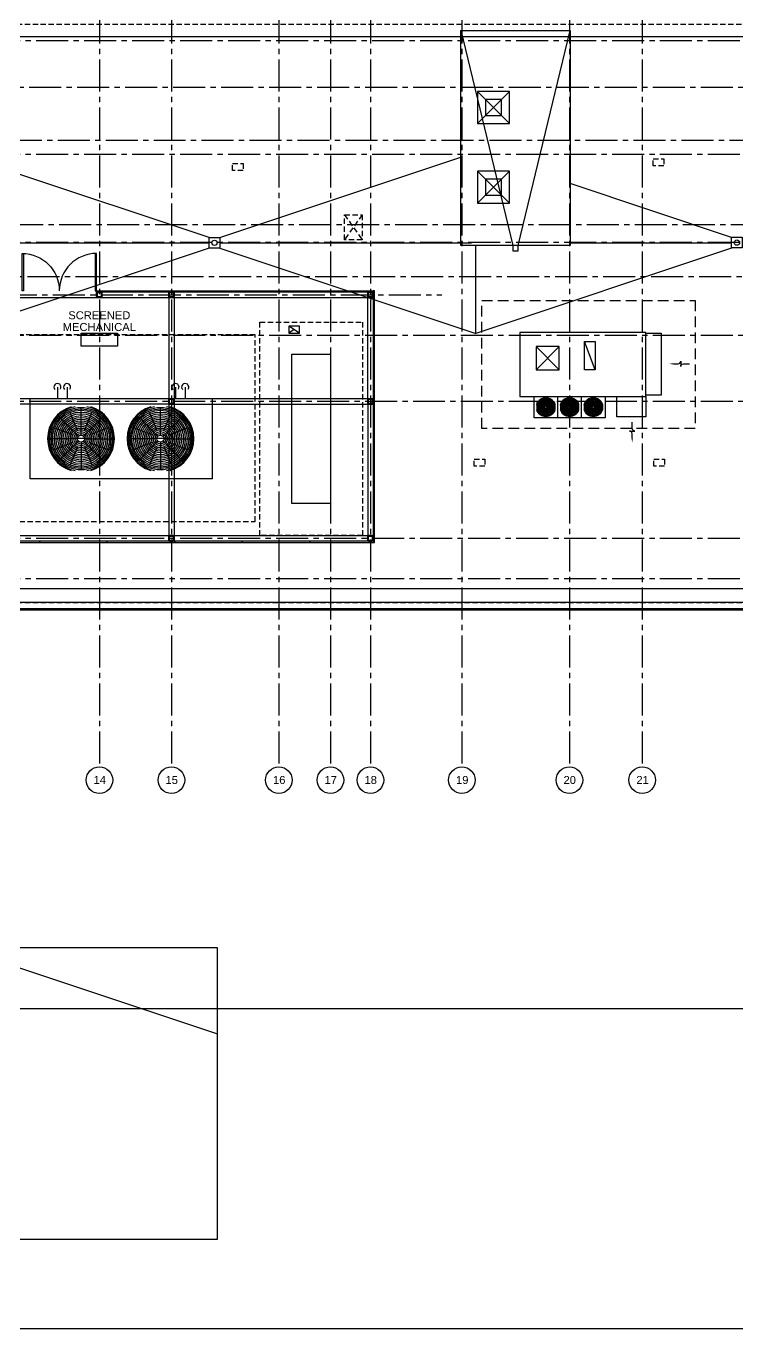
# Model space of a CAD drawing. Extents: x 30814 to 40048, y 0 to 3165.
# Drawn here: x 37404 to 38205, y 0 to 1466 of the extents above; entities that cross this region are included whole.
import ezdxf
from ezdxf.enums import TextEntityAlignment as Align

# ---------------------------------------------------------------- set-up
doc = ezdxf.new("R2010")
doc.units = 0
doc.header["$LTSCALE"] = 48
doc.header["$MEASUREMENT"] = 0
for name, pattern in [('CENTER2', [1.125, 0.75, -0.125, 0.125, -0.125]), ('HIDDEN', [0.375, 0.25, -0.125]), ('HIDDEN2', [0.1875, 0.125, -0.0625]), ('PHANTOM2', [1.25, 0.625, -0.125, 0.125, -0.125, 0.125, -0.125])]:
    doc.linetypes.add(name, pattern=pattern)
for name, color, linetype in [('_0_Objects', 8, 'Continuous'), ('A-Eqpm', 8, 'Continuous'), ('A-Grid(3-32)', 8, 'CENTER2'), ('A-HVAC', 8, 'HIDDEN2'), ('A-Roof-Below', 8, 'Continuous'), ('A-Roof-Drain', 8, 'Continuous'), ('A-Roof-Parapet', 8, 'Continuous'), ('A-Site-Element', 8, 'Continuous'), ('A-Site-Property', 8, 'PHANTOM2'), ('A-Tag-Rm(3-32)', 8, 'Continuous'), ('A-Wall-Full', 8, 'Continuous'), ('S-Grid-Iden', 8, 'Continuous')]:
    doc.layers.add(name, color=color, linetype=linetype)
doc.layers.add('A-ANNO-NPLT', color=8, linetype='Continuous', plot=False)
doc.layers.add('A-Detl-Hatch', color=8, linetype='Continuous', lineweight=18)
doc.layers.add('S-Detl-Wide', color=8, linetype='Continuous', lineweight=35)
doc.styles.get("Standard").update_dxf_attribs({"font": 'arial.ttf'})

# ---------------------------------------------------------------- blocks, each defined once
blk = doc.blocks.new('*U10')
at = {"layer": 'A-Detl-Hatch'}
h = blk.add_hatch(dxfattribs=at)
h.set_pattern_fill('ANSI32', color=256, scale=6, style=0)
h.set_pattern_definition([(45, (-3, 0), (-1.591, 1.591), []), (45, (-1.9393, 0), (-1.591, 1.591), [])])
edge = h.paths.add_edge_path(flags=16)
edge.add_line((-2, -0.5), (2, -0.5))
edge.add_arc((2, -1), 0.5, 0, 90, ccw=False)
edge.add_line((2.5, -1), (2.5, -5))
edge.add_arc((2, -5), 0.5, -90, 0, ccw=False)
edge.add_line((2, -5.5), (-2, -5.5))
edge.add_arc((-2, -5), 0.5, 180, 270, ccw=False)
edge.add_line((-2.5, -5), (-2.5, -1))
edge.add_arc((-2, -1), 0.5, 90, 180, ccw=False)
edge = h.paths.add_edge_path()
edge.add_line((-2, 0), (2, 0))
edge.add_arc((2, -1), 1, 0, 90, ccw=False)
edge.add_line((3, -1), (3, -5))
edge.add_arc((2, -5), 1, -90, 0, ccw=False)
edge.add_line((2, -6), (-2, -6))
edge.add_arc((-2, -5), 1, 180, 270, ccw=False)
edge.add_line((-3, -5), (-3, -1))
edge.add_arc((-2, -1), 1, 90, 180, ccw=False)
at = {"linetype": 'ByBlock'}
for points in [[(-2, 0), (2, 0, -0.414214), (3, -1), (3, -5, -0.414214), (2, -6), (-2, -6, -0.414214), (-3, -5), (-3, -1, -0.414214)], [(-2, -0.5), (2, -0.5, -0.414214), (2.5, -1), (2.5, -5, -0.414214), (2, -5.5), (-2, -5.5, -0.414214), (-2.5, -5), (-2.5, -1, -0.414214)]]:
    blk.add_lwpolyline(points, format="xyb", close=True, dxfattribs=at)
blk = doc.blocks.new('6x6 no fp')
at = {"layer": 'S-Detl-Wide'}
blk.add_blockref('*U10', (-2688.2, 2748), dxfattribs=at)
blk = doc.blocks.new('Column Bubble')
blk.add_circle((-0.004, -0.002), 0.156)
blk.add_attdef('XX', text='', height=0.0938).set_placement((0, 0), align=Align.MIDDLE_CENTER)
blk = doc.blocks.new('ROOF - STRUCTURAL GRID')
at = {"layer": 'A-Grid(3-32)'}
for p, q in [((37487, -3384), (37487, -5367.8)), ((37568, -3384), (37568, -5367.8)), ((37689, -3384), (37689, -5367.8)), ((37747, -3384), (37747, -5367.8)), ((37792, -3384), (37792, -5367.8)), ((37895, -3384), (37895, -5367.8)), ((38016, -3384), (38016, -5367.8)), ((38098, -3384), (38098, -5367.8)), ((36120, -4550.7), (39928, -4550.7)), ((39928, -4603.7), (36120, -4603.7)), ((36144.1, -4662.7), (39903.9, -4662.7)), ((36120, -4678.7), (39928, -4678.7)), ((36145.8, -4757.7), (39902.2, -4757.7)), ((36120, -4777.7), (39928, -4777.7)), ((39926, -4816.7), (36120, -4816.7)), ((39928, -4882.7), (36120, -4882.7)), ((39928, -4956.7), (36120, -4956.7)), ((36120, -5110.7), (39928, -5110.7)), ((36120, -5155.7), (39928, -5155.7))]:
    blk.add_line(p, q, dxfattribs=at)
blk.add_lwpolyline([(37272.7, -4836.7), (37872.4, -4836.7)], dxfattribs=at)
for p in [(40175.1, -7581.7), (40256.2, -7581.7), (40480.2, -7581.7)]:
    blk.add_blockref('6x6 no fp', p)
at = {"layer": 'S-Detl-Wide'}
for p in [(37568, -4953.7), (37792, -4953.7), (37568, -5107.7), (37792, -5107.7)]:
    blk.add_blockref('*U10', p, dxfattribs=at)
at = {"layer": 'S-Grid-Iden', "xscale": 96, "yscale": 96, "zscale": 96}
for p, values in [((37487.4, -5382.5), {'XX': '14'}), ((37568.4, -5382.5), {'XX': '15'}), ((37689.4, -5382.5), {'XX': '16'}), ((37747.4, -5382.5), {'XX': '17'}), ((37792.4, -5382.5), {'XX': '18'}), ((37895.4, -5382.5), {'XX': '19'}), ((38016.4, -5382.5), {'XX': '20'}), ((38098.4, -5382.5), {'XX': '21'})]:
    blk.add_blockref('Column Bubble', p, dxfattribs=at).add_auto_attribs(values)
blk = doc.blocks.new('Rm Tag')
blk.add_lwpolyline([(-0.212, 0.076), (0.212, 0.076), (0.212, -0.076), (-0.212, -0.076)], close=True)
for p in [(0, 0.286), (0, 0.149), (0, 0)]:
    blk.add_attdef('XXX', text='', height=0.0938).set_placement(p, align=Align.MIDDLE_CENTER)
blk = doc.blocks.new('Roof Drain')
blk.add_lwpolyline([(-6, 6), (6, 6), (6, -6), (-6, -6)], close=True)
blk.add_circle((0, 0), 3)
blk = doc.blocks.new('ROOF SLOPE & DRAINAGE')
at = {"layer": 'A-Roof-Drain'}
for p, q in [((37894, 1461), (37952.4, 1218.8)), ((37958.4, 1218.8), (38017, 1460.4)), ((37622.6, 1227.7), (37894, 1318.2)), ((37610.4, 1227.7), (37388.5, 1301.7)), ((38198.6, 1227.7), (38017, 1288.3)), ((37166.6, 1221.7), (37610.4, 1221.7)), ((37910.6, 1119.7), (37910.6, 1218.8)), ((38017, 1221.7), (38198.6, 1221.7)), ((37610.4, 1215.7), (37388.5, 1141.8)), ((37622.6, 1215.7), (37910.6, 1119.7)), ((38198.6, 1215.7), (37910.6, 1119.7)), ((37381.5, 411.4), (37620.1, 331.8))]:
    blk.add_line(p, q, dxfattribs=at)
blk.add_lwpolyline([(37952.4, 1212.8), (37958.4, 1212.8), (37958.4, 1218.8), (37952.4, 1218.8)], close=True, dxfattribs=at)
for p in [(37616.6, 1221.7), (38204.6, 1221.9)]:
    blk.add_blockref('Roof Drain', p, dxfattribs=at)
blk = doc.blocks.new('Door 42in')
blk.add_lwpolyline([(0, 42), (-1.5, 42), (-1.5, 0), (0, 0)], close=True)
blk.add_arc((0, 0), 42, 90, 180)
blk = doc.blocks.new('ROOF - CORE & SHELL')
at = {"layer": 'A-Roof-Below'}
for p, q in [((37346, 1160.3), (37789, 1160.3)), ((37565, 1160.3), (37565, 1043.4)), ((37571, 1160.3), (37571, 1043.4)), ((37789, 1043.4), (37789, 1160.3)), ((37565, 1046.3), (37348.9, 1046.3)), ((37565, 1043.1), (37565, 891.3)), ((37789, 1046.3), (37571, 1046.3)), ((37571, 1043.1), (37571, 891.3)), ((37789, 1043.1), (37789, 891.3)), ((37565, 1040.3), (37348.9, 1040.3)), ((37571, 1040.3), (37789, 1040.3)), ((37346.4, 892.3), (37566, 892.3)), ((37570, 892.3), (37790, 892.3))]:
    blk.add_line(p, q, dxfattribs=at)
at = {"layer": 'A-Roof-Below', "linetype": 'HIDDEN2'}
blk.add_lwpolyline([(36636.9, 1634.1), (36336.5, 1634.1), (36336.5, 1521.3), (36332, 1521.3), (36332, 813.3), (37124, 813.3), (37124, 817.3), (38256, 817.3), (38256, 819.4), (38672, 819.4), (38672, 817.3), (39720, 817.3), (39720, 1285.3), (39715.5, 1285.3), (39715.5, 1426.1), (39451.9, 1426.1), (39451.9, 1467.1), (36636.9, 1467.1)], close=True, dxfattribs=at)
at = {"layer": 'A-Roof-Parapet'}
for p, q in [((39704.6, 832.6), (37124, 832.6)), ((38280, 817), (37148, 817))]:
    blk.add_line(p, q, dxfattribs=at)
blk.add_lwpolyline([(36842.9, 1453.9), (39297.3, 1453.9)], dxfattribs=at)
at = {"layer": 'A-Site-Element'}
for points in [[(37483.9, 1167.8), (37556.9, 1167.8), (37556.9, 1166.3), (37483.9, 1166.3)], [(37556.9, 1167.8), (37632.9, 1167.8), (37632.9, 1166.3), (37556.9, 1166.3)], [(37632.9, 1167.8), (37708.9, 1167.8), (37708.9, 1166.3), (37632.9, 1166.3)], [(37708.9, 1167.8), (37795, 1167.8), (37795, 1166.3), (37708.9, 1166.3)], [(37796.5, 1070), (37796.5, 1167.8), (37795, 1167.8), (37795, 1070)], [(37796.5, 1008.3), (37796.5, 1070), (37795, 1070), (37795, 1008.3)], [(37796.5, 946.5), (37796.5, 1008.3), (37795, 1008.3), (37795, 946.5)], [(37796.5, 886.3), (37796.5, 946.5), (37795, 946.5), (37795, 886.3)], [(37360.9, 884.8), (37419.8, 884.8), (37419.8, 886.3), (37360.9, 886.3)], [(37419.8, 884.8), (37495.8, 884.8), (37495.8, 886.3), (37419.8, 886.3)], [(37495.8, 884.8), (37571.8, 884.8), (37571.8, 886.3), (37495.8, 886.3)], [(37571.8, 884.8), (37647.8, 884.8), (37647.8, 886.3), (37571.8, 886.3)], [(37647.8, 884.8), (37723.8, 884.8), (37723.8, 886.3), (37647.8, 886.3)], [(37723.8, 884.8), (37796.5, 884.8), (37796.5, 886.3), (37723.8, 886.3)]]:
    blk.add_lwpolyline(points, close=True, dxfattribs=at)
at = {"layer": 'A-Wall-Full'}
for points in [[(37894, 1460.4), (38017, 1460.4), (38017, 1218.8), (37894, 1218.8)], [(36860.4, 428.5), (36860.4, 100.8), (37620.1, 100.8), (37620.1, 428.5), (37102.1, 428.5), (37102.1, 688.8), (36939.4, 688.8), (36939.4, 631.5), (37001.4, 631.5), (37001.4, 428.5)]]:
    blk.add_lwpolyline(points, close=True, dxfattribs=at)
at = {"layer": 'A-Site-Element', "xscale": -1}
blk.add_blockref('Door 42in', (37399.9, 1167.8), dxfattribs=at)
at = {"layer": 'A-Site-Element'}
blk.add_blockref('Door 42in', (37483.9, 1167.8), dxfattribs=at)
blk = doc.blocks.new('*U27')
at = {"linetype": 'HIDDEN', "ltscale": 0.5}
for p, q in [((0, 0), (1, 1)), ((0.5, 0.5), (0, 1))]:
    blk.add_line(p, q, dxfattribs=at)
blk.add_lwpolyline([(0, 0), (1, 0), (1, 1), (0, 1)], close=True)
blk = doc.blocks.new('ReturnAirorExhaustAirFlow')
blk.add_line((0.085, 0), (0.031, 0))
blk.add_lwpolyline([(0.031, 0, 0.414214), (0, -0.031), (0, 0.031, -0.414214), (-0.031, 0), (-0.104, 0)], format="xyb")
blk.add_solid([(0.085, -0.008), (0.085, 0.008), (0.135, 0)])
blk = doc.blocks.new('ERV-2')
for p, q in [((-116.3, 60.1), (-116.3, 36.1)), ((-89.7, 60.1), (-89.7, 36.1)), ((-139.9, 44.9), (-139.9, 51.2)), ((-139.9, 44.9), (-139.9, 51.2)), ((-139.9, 44.9), (-139.9, 51.2)), ((-130.8, 48.1), (-139.7, 48.1)), ((-132.8, 49.4), (-138.1, 51.5)), ((-132.8, 46.7), (-138.1, 44.6)), ((-130.5, 48.9), (-136.7, 55.1)), ((-130.5, 47.2), (-136.7, 41)), ((-131, 51.2), (-133.2, 56.5)), ((-131, 44.9), (-133.2, 39.6)), ((-129.7, 49.2), (-129.7, 58)), ((-129.7, 46.9), (-129.7, 38.1)), ((-128.9, 48.9), (-122.6, 55.1)), ((-128.9, 47.2), (-122.6, 41)), ((-128.5, 48.1), (-119.7, 48.1)), ((-128.4, 51.2), (-126.2, 56.5)), ((-128.4, 44.9), (-126.2, 39.6)), ((-126.5, 49.4), (-121.2, 51.5)), ((-126.5, 46.7), (-121.2, 44.6)), ((-119.4, 44.9), (-119.4, 51.2)), ((-113.3, 44.9), (-113.3, 51.2)), ((-113.3, 44.9), (-113.3, 51.2)), ((-113.2, 44.9), (-113.2, 51.2)), ((-104.1, 48.1), (-113, 48.1)), ((-106.2, 49.4), (-111.4, 51.5)), ((-106.2, 46.7), (-111.4, 44.6)), ((-103.8, 48.9), (-110.1, 55.1)), ((-103.8, 47.2), (-110.1, 41)), ((-104.3, 51.2), (-106.5, 56.5)), ((-104.3, 44.9), (-106.5, 39.6)), ((-103, 49.2), (-103, 58)), ((-103, 46.9), (-103, 38.1)), ((-102.2, 48.9), (-95.9, 55.1)), ((-102.2, 47.2), (-95.9, 41)), ((-101.9, 48.1), (-93, 48.1)), ((-101.7, 51.2), (-99.5, 56.5)), ((-101.7, 44.9), (-99.5, 39.6)), ((-99.8, 49.4), (-94.6, 51.5)), ((-99.8, 46.7), (-94.6, 44.6)), ((-92.8, 44.9), (-92.8, 51.2)), ((-86.6, 44.9), (-86.6, 51.2)), ((-86.6, 44.9), (-86.6, 51.2)), ((-86.6, 44.9), (-86.6, 51.2)), ((-77.5, 48.1), (-86.3, 48.1)), ((-79.5, 49.4), (-84.8, 51.5)), ((-79.5, 46.7), (-84.8, 44.6)), ((-77.1, 48.9), (-83.4, 55.1)), ((-77.1, 47.2), (-83.4, 41)), ((-77.6, 51.2), (-79.8, 56.5)), ((-77.6, 44.9), (-79.8, 39.6)), ((-76.3, 49.2), (-76.3, 58)), ((-76.3, 46.9), (-76.3, 38.1)), ((-75.5, 48.9), (-69.3, 55.1)), ((-75.5, 47.2), (-69.3, 41)), ((-75.2, 48.1), (-66.3, 48.1)), ((-75, 51.2), (-72.8, 56.5)), ((-75, 44.9), (-72.8, 39.6)), ((-73.2, 49.4), (-67.9, 51.5)), ((-73.2, 46.7), (-67.9, 44.6)), ((-66.1, 44.9), (-66.1, 51.2)), ((-114.6, -19.9), (-140.6, 6.1)), ((-114.6, 6.1), (-140.6, -19.9))]:
    blk.add_line(p, q)
at = {"linetype": 'HIDDEN'}
blk.add_lwpolyline([(38.4, -71.9), (38.4, 72.1), (-201.6, 72.1), (-201.6, -71.9), (38.4, -71.9)], dxfattribs=at)
for points in [[(-63, 36.1), (-63, 60.1), (-143, 60.1), (-143, 36.1)], [(-17, 36.1), (-17, 59.1), (-49.8, 59.1), (-49.8, 36)], [(-17, -34.8), (0, -34.8), (0, 34.8), (-17, 34.8)], [(-74.2, 6.3), (-86.2, 6.3), (-86.2, -25.7), (-74.2, -25.7), (-74.2, 6.3), (-86.2, -25.7)]]:
    blk.add_lwpolyline(points)
for points in [[(-17, 36.1), (-17, -35.9), (-159, -35.9), (-159, 36.1)], [(-114.6, -19.9), (-140.6, -19.9), (-140.6, 6.1), (-114.6, 6.1)]]:
    blk.add_lwpolyline(points, close=True)
for centre, radius in [((-129.7, 48.1), 9.98), ((-129.7, 48.1), 9.11), ((-129.7, 48.1), 7.97), ((-129.7, 48.1), 6.83), ((-129.7, 48.1), 5.7), ((-129.7, 48.1), 4.56), ((-129.7, 48.1), 3.42), ((-129.7, 48.1), 2.28), ((-129.7, 48.1), 1.14), ((-103, 48.1), 9.98), ((-103, 48.1), 9.11), ((-103, 48.1), 7.97), ((-103, 48.1), 6.83), ((-103, 48.1), 5.7), ((-103, 48.1), 4.56), ((-103, 48.1), 3.42), ((-103, 48.1), 2.28), ((-103, 48.1), 1.14), ((-76.3, 48.1), 9.98), ((-76.3, 48.1), 9.11), ((-76.3, 48.1), 7.97), ((-76.3, 48.1), 6.83), ((-76.3, 48.1), 5.7), ((-76.3, 48.1), 4.56), ((-76.3, 48.1), 3.42), ((-76.3, 48.1), 2.28), ((-76.3, 48.1), 1.14)]:
    blk.add_circle(centre, radius)
for centre, radius, start, end in [((-129.7, 48.1), 10.7, 16.9147, 163.0853), ((-103, 48.1), 10.7, 16.9147, 163.0853), ((-76.3, 48.1), 10.7, 16.9147, 163.0853), ((-129.7, 48.1), 10.4, 190.6091, 349.3909), ((-129.7, 48.1), 10.7, 196.9147, 343.0853), ((-103, 48.1), 10.4, 190.6091, 349.3909), ((-103, 48.1), 10.7, 196.9147, 343.0853), ((-76.3, 48.1), 10.4, 190.6091, 349.3909), ((-76.3, 48.1), 10.7, 196.9147, 343.0853)]:
    blk.add_arc(centre, radius, start, end)
at = {"extrusion": (0, 0, -1), "xscale": 96, "yscale": 96, "zscale": -96, "rotation": 90}
blk.add_blockref('ReturnAirorExhaustAirFlow', (32.5, 75.1), dxfattribs=at)
at = {"extrusion": (0, 0, -1), "xscale": 96, "yscale": 96, "zscale": -96}
blk.add_blockref('ReturnAirorExhaustAirFlow', (-22.1, -0.5), dxfattribs=at)

msp = doc.modelspace()

# ---------------------------------------------------------------- linework, layer by layer
at = {"layer": 'A-ANNO-NPLT'}
for points in [[(36000, 0), (36000, 2976), (40048, 2976), (40048, 0)], [(36120, 360), (36120, 2616), (39928, 2616), (39928, 360)]]:
    msp.add_lwpolyline(points, close=True, dxfattribs=at)
at = {"layer": 'A-Eqpm'}
for p, q in [((37948.5, 1392), (37912.5, 1356)), ((37912.5, 1392), (37948.5, 1356)), ((37948.5, 1302.4), (37912.5, 1266.4)), ((37912.5, 1302.4), (37948.5, 1266.4)), ((37439.8, 1059.4), (37439.8, 1046.3)), ((37450.6, 1059.4), (37450.6, 1046.3)), ((37572.7, 1059.4), (37572.7, 1046.3)), ((37583.6, 1059.4), (37583.6, 1046.3)), ((37614.4, 1046.3), (37408.9, 1046.3)), ((37408.9, 956.3), (37408.9, 1046.3)), ((37614.4, 956.3), (37614.4, 1046.3)), ((37463.4, 1004.3), (37441.5, 1026.2)), ((37462.4, 1010.7), (37454, 1031)), ((37466.3, 1005.4), (37466.3, 1036.5)), ((37469.1, 1004.3), (37491.1, 1026.2)), ((37470.1, 1010.7), (37478.5, 1031)), ((37552.9, 1004.3), (37530.9, 1026.2)), ((37551.9, 1010.7), (37543.5, 1031)), ((37555.7, 1005.4), (37555.7, 1036.5)), ((37558.6, 1004.3), (37580.5, 1026.2)), ((37559.6, 1010.7), (37568, 1031)), ((37457, 1005.3), (37436.7, 1013.7)), ((37475.5, 1005.3), (37495.8, 1013.7)), ((37546.5, 1005.3), (37526.2, 1013.7)), ((37565, 1005.3), (37585.3, 1013.7)), ((37462.3, 1001.4), (37431.2, 1001.4)), ((37457, 997.6), (37436.7, 989.2)), ((37463.4, 998.6), (37441.5, 976.6)), ((37455.3, 1002), (37477.2, 1002)), ((37455.3, 1001.9), (37477.2, 1001.9)), ((37455.3, 1001.9), (37477.2, 1001.9)), ((37466.3, 997.4), (37466.3, 966.4)), ((37469.1, 998.6), (37491.1, 976.6)), ((37470.3, 1001.4), (37501.3, 1001.4)), ((37475.5, 997.6), (37495.8, 989.2)), ((37551.7, 1001.4), (37520.7, 1001.4)), ((37546.5, 997.6), (37526.2, 989.2)), ((37552.9, 998.6), (37530.9, 976.6)), ((37544.8, 1002), (37566.7, 1002)), ((37544.8, 1001.9), (37566.7, 1001.9)), ((37544.8, 1001.9), (37566.7, 1001.9)), ((37555.7, 997.4), (37555.7, 966.4)), ((37558.6, 998.6), (37580.5, 976.6)), ((37559.7, 1001.4), (37590.8, 1001.4)), ((37565, 997.6), (37585.3, 989.2)), ((37462.4, 992.2), (37454, 971.9)), ((37470.1, 992.2), (37478.5, 971.9)), ((37551.9, 992.2), (37543.5, 971.9)), ((37559.6, 992.2), (37568, 971.9)), ((37614.4, 956.3), (37408.9, 956.3))]:
    msp.add_line(p, q, dxfattribs=at)
for points in [[(37912.5, 1356), (37948.5, 1356), (37948.5, 1392), (37912.5, 1392)], [(37921.5, 1365), (37939.5, 1365), (37939.5, 1383), (37921.5, 1383)], [(37912.5, 1266.4), (37948.5, 1266.4), (37948.5, 1302.4), (37912.5, 1302.4)], [(37921.5, 1275.4), (37939.5, 1275.4), (37939.5, 1293.4), (37921.5, 1293.4)], [(37703.5, 928.3), (37703.5, 1096.3), (37747, 1096.3), (37747, 928.3)]]:
    msp.add_lwpolyline(points, close=True, dxfattribs=at)
for centre, radius in [((37466.3, 1001.4), 35.1), ((37466.3, 1001.4), 33.5), ((37466.3, 1001.4), 32), ((37466.3, 1001.4), 30), ((37466.3, 1001.4), 28), ((37466.3, 1001.4), 26), ((37555.7, 1001.4), 35.1), ((37555.7, 1001.4), 33.5), ((37555.7, 1001.4), 32), ((37555.7, 1001.4), 30), ((37555.7, 1001.4), 28), ((37555.7, 1001.4), 26), ((37466.3, 1001.4), 24), ((37466.3, 1001.4), 22), ((37466.3, 1001.4), 20), ((37466.3, 1001.4), 18), ((37466.3, 1001.4), 16), ((37466.3, 1001.4), 14), ((37466.3, 1001.4), 12), ((37466.3, 1001.4), 10), ((37555.7, 1001.4), 24), ((37555.7, 1001.4), 22), ((37555.7, 1001.4), 20), ((37555.7, 1001.4), 18), ((37555.7, 1001.4), 16), ((37555.7, 1001.4), 14), ((37555.7, 1001.4), 12), ((37555.7, 1001.4), 10), ((37466.3, 1001.4), 8), ((37466.3, 1001.4), 6), ((37466.3, 1001.4), 4), ((37555.7, 1001.4), 8), ((37555.7, 1001.4), 6), ((37555.7, 1001.4), 4)]:
    msp.add_circle(centre, radius, dxfattribs=at)
for centre, radius, start, end in [((37439.8, 1059.4), 4, 324.4936, 225.5084), ((37450.6, 1059.4), 4, 324.4936, 225.5084), ((37572.7, 1059.4), 4, 324.4936, 225.5084), ((37583.6, 1059.4), 4, 324.4936, 225.5084), ((37466.3, 1001.4), 37.6, 106.9147, 253.0853), ((37466.3, 1001.4), 36.6, 100.6091, 259.3909), ((37466.3, 1001.4), 36.6, 280.6091, 79.3909), ((37466.3, 1001.4), 37.6, 286.9147, 73.0853), ((37555.7, 1001.4), 37.6, 106.9147, 253.0853), ((37555.7, 1001.4), 36.6, 100.6091, 259.3909), ((37555.7, 1001.4), 36.6, 280.6091, 79.3909), ((37555.7, 1001.4), 37.6, 286.9147, 73.0853)]:
    msp.add_arc(centre, radius, start, end, dxfattribs=at)
at = {"layer": 'A-HVAC'}
for p, q in [((37762.8, 1253.2), (37782.8, 1225.2)), ((37782.8, 1253.2), (37762.8, 1225.2))]:
    msp.add_line(p, q, dxfattribs=at)
for points in [[(37636.7, 1311.1), (37648.7, 1311.1), (37648.7, 1303.1), (37636.7, 1303.1)], [(38110.4, 1316.3), (38122.4, 1316.3), (38122.4, 1308.3), (38110.4, 1308.3)], [(37762.8, 1253.2), (37782.8, 1253.2), (37782.8, 1225.2), (37762.8, 1225.2)], [(37909, 978.3), (37921, 978.3), (37921, 970.3), (37909, 970.3)], [(38111, 978.3), (38123, 978.3), (38123, 970.3), (38111, 970.3)]]:
    msp.add_lwpolyline(points, close=True, dxfattribs=at)
at = {"layer": 'A-Roof-Drain'}
msp.add_line((37622.6, 1221.7), (37906, 1221.7), dxfattribs=at)
at = {"layer": 'A-Site-Property', "const_width": 3}
msp.add_lwpolyline([(39341.1, 1995.5), (39651.8, 1937.6, 0.002707), (39800, 1910.8), (39800, 809.3), (36860, 809.3)], format="xyb", dxfattribs=at)
at = {"layer": 'Defpoints', "linetype": 'HIDDEN2'}
for points in [[(37667.5, 1132.3), (37783, 1132.3), (37783, 892.3), (37667.5, 892.3)], [(37360.9, 908.3), (37662.4, 908.3), (37662.4, 1118.3), (37360.9, 1118.3)]]:
    msp.add_lwpolyline(points, close=True, dxfattribs=at)

# ---------------------------------------------------------------- block references
at = {"layer": '_0_Objects'}
for name, p in [('ROOF - STRUCTURAL GRID', (0, 6000)), ('ROOF SLOPE & DRAINAGE', (0, 0))]:
    msp.add_blockref(name, p, dxfattribs=at)
at = {"layer": 'A-Eqpm', "xscale": -1, "rotation": 180}
msp.add_blockref('ERV-2', (38119.2, 1085.1), dxfattribs=at)
at = {"layer": 'A-HVAC'}
msp.add_blockref('ROOF - CORE & SHELL', (0, 0), dxfattribs=at)
at = {"layer": 'A-HVAC', "xscale": 8, "yscale": 12, "rotation": 90}
msp.add_blockref('*U27', (37712.3, 1120.1), dxfattribs=at)
at = {"layer": 'A-Tag-Rm(3-32)'}
ref = msp.add_blockref('Rm Tag', (37486.9, 1112.7), dxfattribs=dict(at, xscale=96, yscale=96, zscale=96))
ref.add_attrib('XXX', 'SCREENED', dxfattribs={"layer": '0', "height": 9}).set_placement((37486.9, 1140.2), align=Align.MIDDLE_CENTER)
ref.add_attrib('XXX', 'MECHANICAL', dxfattribs={"layer": '0', "height": 9}).set_placement((37486.9, 1127), align=Align.MIDDLE_CENTER)

doc.saveas('drawing.dxf')
